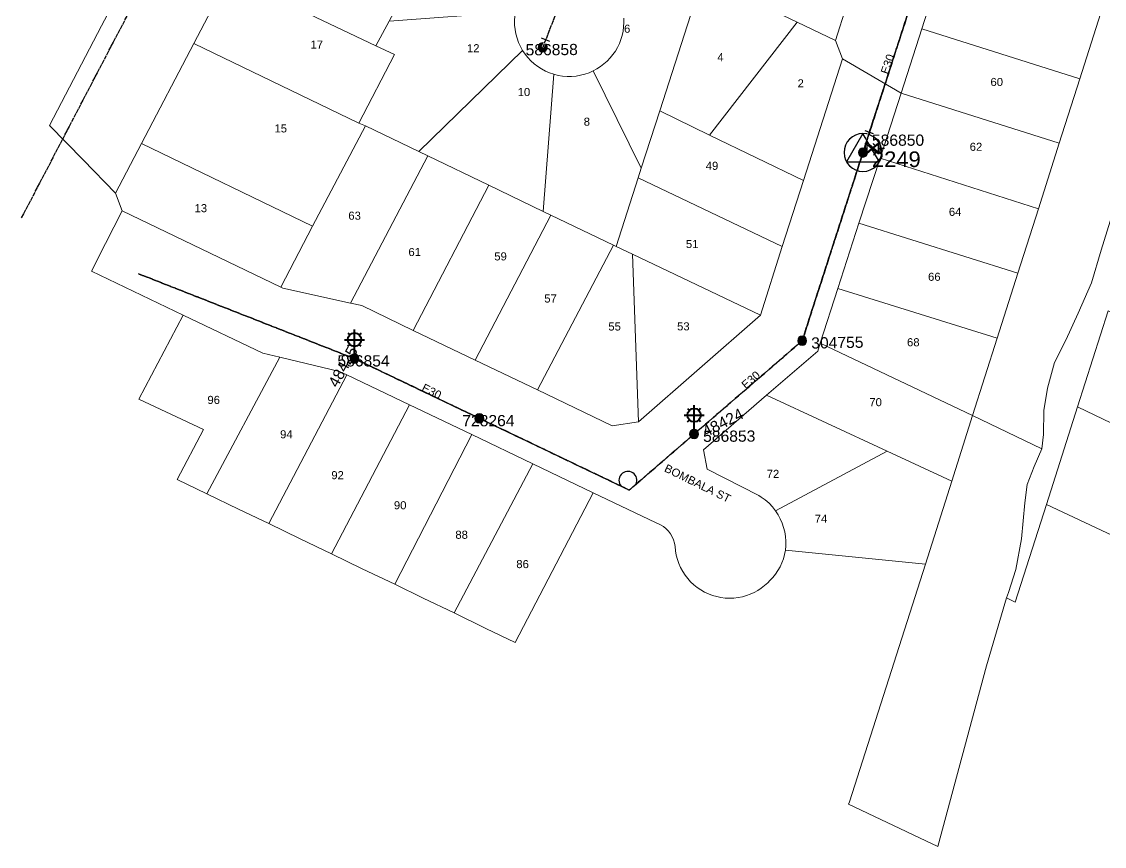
# Model space of a CAD drawing. Header units: metres. Extents: x 309867 to 310865, y 6256930 to 6257690.
# Drawn here: x 309908 to 310149.5, y 6257013 to 6257197 of the extents above; entities that cross this region are included whole.
import ezdxf
from ezdxf.enums import TextEntityAlignment as Align

# ---------------------------------------------------------------- set-up
doc = ezdxf.new("R2010")
doc.units = ezdxf.units.M
doc.linetypes.add('Cable Exist OH', pattern=[1, 1, 0])
doc.layers.get('0').update_dxf_attribs({"color": 6})
doc.layers.add('Cadastre Land Parcels_SP_EXT', color=9, linetype='Continuous', lineweight=5)
doc.layers.add('Cadastre Roads_SP_EXT', color=9, linetype='Continuous', lineweight=5)
for name, color, linetype in [('Equip_LV_EXT', 7, 'Continuous'), ('Equip_SP_SL_EXT', 7, 'Continuous'), ('Mains_HV_EXT', 7, 'Continuous'), ('Mains_LV_EXT', 7, 'Continuous'), ('Mains_SL_EXT', 7, 'Continuous'), ('Sub_SP_TR_HV_LV_EXT', 7, 'Continuous'), ('SupportsOH_SP_TR_HV_LV_SL_EXT', 7, 'Continuous')]:
    doc.layers.add(name, color=color, linetype=linetype)
doc.styles.add('iecARIAL', font='arial.ttf', dxfattribs={"height": 2})
doc.styles.add('POLE_LABEL', font='arial.ttf')
doc.styles.get("Standard").update_dxf_attribs({"font": 'arial.ttf'})

# ---------------------------------------------------------------- blocks, each defined once
blk = doc.blocks.new('SUB_POLE_EXT')
blk.add_wipeout([(0, 4.22), (0.42, 4.2), (0.83, 4.14), (1.21, 4.05), (1.62, 3.9), (1.99, 3.72), (2.35, 3.51), (2.68, 3.26), (2.99, 2.99), (3.28, 2.66), (3.52, 2.34), (3.76, 1.92), (3.9, 1.62), (4.04, 1.23), (4.18, 0.63), (4.22, 0), (4.18, -0.61), (4.06, -1.15), (3.9, -1.62), (3.58, -2.24), (3.22, -2.73), (2.97, -3.01), (2.68, -3.26), (2.36, -3.5), (2, -3.72), (1.64, -3.89), (1.25, -4.03), (0.82, -4.14), (0.42, -4.2), (0, -4.22), (-0.41, -4.2), (-0.8, -4.15), (-1.21, -4.05), (-1.62, -3.9), (-1.99, -3.73), (-2.35, -3.51), (-2.68, -3.26), (-2.96, -3.02), (-3.23, -2.72), (-3.51, -2.35), (-3.71, -2.01), (-3.91, -1.6), (-4.05, -1.21), (-4.16, -0.76), (-4.22, -0.14), (-4.21, 0.39), (-4.14, 0.83), (-4.03, 1.27), (-3.9, 1.63), (-3.71, 2.02), (-3.5, 2.37), (-3.28, 2.67), (-2.99, 2.99), (-2.68, 3.27), (-2.33, 3.52), (-1.98, 3.73), (-1.63, 3.9), (-1.2, 4.05), (-0.78, 4.15), (-0.4, 4.21)])
blk.add_line((2.16, 0.48), (2.16, 0.48, 0))
blk.add_lwpolyline([(-4.22, 0, 1), (4.22, 0, 1)], format="xyb", close=True)
blk.add_lwpolyline([(2.14, 0.52), (0, 4.22), (-3.66, -2.11), (3.66, -2.11)], close=True)
for tag, height, flags, p in [('ASSET_NUM', 3.5, 8, (2, 2)), ('STREET_CODE', 0.2, 9, (1.5, 0)), ('CONSTRUCTED_VOLTAGE', 0.2, 9, (1.5, -0.2)), ('OPERATING_VOLTAGE', 0.2, 9, (1.5, -0.6)), ('OPERATED_BY', 0.2, 9, (1.5, -0.8)), ('ORIENTATION', 0.2, 9, (1.5, -1.2)), ('OWNED_BY', 0.2, 9, (1.5, -1.4)), ('SECONDARY_VOLTAGE', 0.2, 9, (1.5, -1.6)), ('STATE', 0.2, 9, (1.5, -1.8)), ('SUBSTATION_TYPE', 0.2, 9, (1.5, -2)), ('NO_PHASES', 0.2, 9, (1.5, -0.4)), ('MAINTAINED_BY', 0.2, 9, (1.5, -1)), ('USAGE', 0.2, 9, (1.5, -2.2)), ('LEGEND', 0.2, 9, (1.5, -2.4)), ('STREETNAME', 0.2, 9, (1.5, -2.8)), ('SUBURB', 0.2, 9, (1.5, -3)), ('Z', 0.2, 1, (1.5, -3.4)), ('LOCATION', 0.2, 9, (1.5, -2.6)), ('NOTES', 0.2, 9, (1.5, -3.2))]:
    blk.add_attdef(tag, text='', height=height, dxfattribs=dict(flags=flags)).set_placement(p, align=Align.MIDDLE_LEFT)
blk = doc.blocks.new('LV_OH_LINKS_DISTFUSE_EXT')
for p, q in [((0, 0), (0.96, 0)), ((3.84, 0), (4.8, 0))]:
    blk.add_line(p, q)
blk.add_lwpolyline([(3.84, -1.2), (3.84, 1.2), (0.96, -1.2), (0.96, 1.2)], close=True)
at = {"flags": 9}
for tag, p in [('ACTUAL_STATUS', (0, 0)), ('CONSTRUCTED_VOLTAGE', (0, -0.2)), ('OPERATING_VOLTAGE', (0, -0.6)), ('ORIENTATION', (0, -0.8)), ('OWNED_BY', (0, -1)), ('STATE', (0, -1.2)), ('SWITCH_TYPE', (0, -1.4)), ('NO_PHASES', (0, -0.4)), ('USAGE', (0, -1.6)), ('NOTES', (0, -1.8))]:
    blk.add_attdef(tag, text='', height=0.2, dxfattribs=at).set_placement(p, align=Align.MIDDLE_LEFT)
at = {"flags": 1}
blk.add_attdef('Z', (0, 0), '', height=0.2, dxfattribs=at)
blk = doc.blocks.new('SL_LANTERN_EXT')
at = {"lineweight": 40}
for p, q in [((-1.46, 5.68), (-1.06, 5.28)), ((0, 1.97), (0, 6.47)), ((1.46, 5.68), (1.06, 5.28)), ((-2.25, 4.22), (2.25, 4.22)), ((-1.46, 2.76), (-1.06, 3.16)), ((0, 0), (0, 2.72)), ((1.46, 2.76), (1.06, 3.16))]:
    blk.add_line(p, q, dxfattribs=at)
blk.add_circle((0, 4.22), 1.5, dxfattribs=at)
at = {"style": 'iecARIAL', "flags": 8}
blk.add_attdef('ASSET_NUM', (1.5, 1.5), '', height=2.5, dxfattribs=at)
for tag, p, height, flags in [('OPERATING_VOLTAGE', (0.98, -1.65), 0.2, 9), ('ORIENTATION', (0.98, -1.85), 0.2, 9), ('OWNED_BY', (0.98, -2.05), 0.2, 9), ('STATE', (0.98, -2.25), 0.2, 9), ('CONSTRUCTED_VOLTAGE', (0.98, -0.65), 0.2, 9), ('CONTROL_TYPE', (0.98, -0.85), 0.2, 9), ('LANTERN_PURPOSE', (0.98, -1.05), 0.2, 9), ('LANTERN_TYPE', (0.98, -1.25), 0.2, 9), ('NO_PHASES', (0.98, -1.45), 0.2, 9), ('USAGE', (0.98, -2.45), 0.2, 9), ('LNUMBER', (2.18, -3.25), 2.5, 8), ('CEXIST', (0.98, -2.65), 0.2, 9), ('CNEW', (0.98, -2.85), 0.2, 9), ('CNUMBER', (0.98, -3.05), 0.2, 9), ('CREMOVE', (0.98, -3.25), 0.2, 9), ('CREPLACE', (0.98, -3.45), 0.2, 9), ('LKINGHEIGHT', (0.98, -3.65), 0.2, 9), ('LBRACKET', (0.98, -3.85), 0.2, 9), ('LBRACKETVOCAB', (0.98, -4.05), 0.2, 9), ('LCATEGORY', (0.98, -4.25), 0.2, 9), ('LCHARGE1', (0.98, -4.45), 0.2, 9), ('LCHARGE1PERCENT', (0.98, -4.65), 0.2, 9), ('LCHARGE2', (0.98, -4.85), 0.2, 9), ('LCHARGE2PERCENT', (0.98, -5.05), 0.2, 9), ('LCHARGE3', (0.98, -5.25), 0.2, 9), ('LCHARGE3PERCENT', (0.98, -5.45), 0.2, 9), ('LEXIST', (0.98, -5.65), 0.2, 9), ('LLAMP', (0.98, -5.85), 0.2, 9), ('LLAMPVOCAB', (0.98, -6.05), 0.2, 9), ('LMAST', (0.98, -6.25), 0.2, 9), ('LMASTVOCAB', (0.98, -6.45), 0.2, 9), ('LNEW', (0.98, -6.65), 0.2, 9), ('LANTNUMBER', (0.98, -6.85), 0.2, 9), ('LOUTREACH', (0.98, -7.25), 0.2, 9), ('STREETNAME', (0.98, -9.25), 0.2, 9), ('SUBURB', (0.98, -9.45), 0.2, 1), ('LOUTREACHVOCAB', (0.98, -7.45), 0.2, 9), ('LRATECODE', (0.98, -7.65), 0.2, 9), ('LREMOVE', (0.98, -7.85), 0.2, 9), ('LREPLACE', (0.98, -8.05), 0.2, 9), ('LTYPE', (0.98, -8.25), 0.2, 9), ('LTYPEVOCAB', (0.98, -8.45), 0.2, 9), ('LEGEND', (0.98, -8.65), 0.2, 9), ('LOCATION', (0.98, -8.85), 0.2, 9), ('NOTES', (0.98, -9.05), 0.2, 9)]:
    blk.add_attdef(tag, p, '', height=height, dxfattribs=dict(flags=flags))
blk = doc.blocks.new('POLE_EXT')
blk.add_hatch(color=256).paths.add_polyline_path([(-1, 0, 1), (1, 0, 1)])
blk.add_lwpolyline([(-1, 0, 1), (1, 0, 1)], format="xyb", close=True)
for tag, height, flags, p in [('pNumber', 2.5, 8, (-17.84, 2.07)), ('OWNED_BY', 0.2, 9, (1.35, -0.4)), ('SPECIAL_USE', 0.2, 9, (1.35, -0.8)), ('STATE', 0.2, 9, (1.35, -1)), ('cLV', 0.2, 9, (1.35, -1.4)), ('hDepth', 0.2, 9, (1.35, -1.6)), ('hDia', 0.2, 9, (1.35, -1.8)), ('cHV', 0.2, 9, (1.35, -2)), ('PARENT', 0.2, 9, (1.35, -0.6)), ('USAGE', 0.2, 9, (1.35, -1.2)), ('LBRACKET', 0.2, 9, (1.35, -2.2)), ('LExisting', 0.2, 9, (1.35, -2.4)), ('cLinedev', 0.2, 9, (1.35, -3.4)), ('pExisting', 0.2, 9, (1.35, -3.8)), ('pFooting', 0.2, 9, (1.35, -4.4)), ('pNew', 0.2, 9, (1.35, -4.6)), ('LANTNUMBER', 0.2, 9, (1.35, -2.6)), ('LOther', 0.2, 9, (1.35, -2.8)), ('LRemove', 0.2, 9, (1.35, -3)), ('LEGEND', 0.2, 9, (1.35, -3.2)), ('LOCATION', 0.2, 9, (1.35, -3.6)), ('PFNUMBER', 0.2, 9, (1.35, -4)), ('NEWPFNUMBER', 0.2, 9, (1.35, -4.2)), ('pRelocate', 0.2, 9, (1.35, -5)), ('pRemove', 0.2, 9, (1.35, -5.2)), ('pReplace', 0.2, 9, (1.35, -5.4)), ('pStay', 0.2, 9, (1.35, -5.6)), ('pType', 0.2, 9, (1.35, -5.8)), ('cspan', 0.2, 9, (1.35, -6)), ('STREETNAME', 0.2, 9, (1.35, -6.2)), ('SUBURB', 0.2, 9, (1.35, -6.4)), ('OPERATED_BY', 0.2, 9, (1.36, -7.01)), ('NOTES', 0.2, 9, (1.35, -6.6)), ('MAINTAINED_BY', 0.2, 9, (1.36, -6.81))]:
    blk.add_attdef(tag, text='', height=height, dxfattribs=dict(flags=flags)).set_placement(p, align=Align.MIDDLE_LEFT)
at = {"style": 'POLE_LABEL'}
for tag, height, flags, p in [('ASSET_NUM', 2.5, 8, (2, 2)), ('STRUCTURE_PLANT_NUMBER', 0.2, 9, (1.35, 0.03)), ('STREET_CODE', 0.2, 9, (1.35, -0.2))]:
    blk.add_attdef(tag, text='', height=height, dxfattribs=dict(at, flags=flags)).set_placement(p, align=Align.MIDDLE_LEFT)
at = {"flags": 1}
blk.add_attdef('Z', (1.35, -7.33), '', height=0.2, dxfattribs=at)
blk = doc.blocks.new('End Shackle_EXT')
at = {"flags": 9}
blk.add_attdef('NOTES', text='', height=0.2, dxfattribs=at).set_placement((0, -1.6), align=Align.MIDDLE_LEFT)
blk.add_wipeout([(0, 0.25), (1.81, 0.25), (1.82, -0.25), (0, -0.25)])
blk.add_line((1.81, -1), (1.81, 1))
at = {"flags": 1}
blk.add_attdef('Z', (0, 0), '', height=0.2, dxfattribs=at)
at = {"flags": 9}
for tag, p in [('CONNECTOR_TYPE', (0, 0)), ('CONSTRUCTED_VOLTAGE', (0, -0.2)), ('OPERATING_VOLTAGE', (0, -0.6)), ('ORIENTATION', (0, -0.8)), ('OWNED_BY', (0, -1)), ('STATE', (0, -1.2)), ('NO_PHASES', (0, -0.4)), ('USAGE', (0, -1.4))]:
    blk.add_attdef(tag, text='', height=0.2, dxfattribs=at).set_placement(p, align=Align.MIDDLE_LEFT)

msp = doc.modelspace()

# ---------------------------------------------------------------- linework, layer by layer
at = {"layer": 'Cadastre Land Parcels_SP_EXT', "linetype": 'Continuous'}
for points in [[(309989.96, 6257197.07), (309994.14, 6257204.94), (309988.67, 6257207.66), (309961.54, 6257221.07), (309954.28, 6257207.2), (309986.99, 6257191.59), (309989.96, 6257197.07)], [(310148.59, 6257198.74), (310113.51, 6257210.16), (310111.38, 6257203.57), (310108.73, 6257195.35), (310143.99, 6257184.23), (310148.59, 6257198.74)], [(309986.99, 6257191.59), (309954.28, 6257207.2), (309946.39, 6257192.09), (309983.2, 6257174.37), (309991.12, 6257189.64), (309986.99, 6257191.59)], [(310080.92, 6257196.91), (310059.9, 6257206.98), (310050.28, 6257177.07), (310061.42, 6257171.68), (310080.92, 6257196.91)], [(310019.7, 6257190.58), (310019.21, 6257191.45), (310018.8, 6257192.36), (310018.46, 6257193.3), (310018.2, 6257194.26), (310018.02, 6257195.24), (310017.92, 6257196.23), (310017.9, 6257197.23), (310017.97, 6257198.23), (310018.11, 6257199.21), (309989.96, 6257197.07), (309986.99, 6257191.59), (309991.12, 6257189.64), (309983.2, 6257174.37), (309984.64, 6257173.72), (309996.54, 6257168), (310019.7, 6257190.58)], [(309972.86, 6257151.38), (309984.64, 6257173.72), (309983.2, 6257174.37), (309946.39, 6257192.09), (309934.72, 6257169.77), (309972.86, 6257151.38)], [(310026.68, 6257185.25), (310025.74, 6257185.57), (310024.82, 6257185.96), (310023.94, 6257186.43), (310023.1, 6257186.97), (310022.3, 6257187.57), (310021.56, 6257188.24), (310020.88, 6257188.97), (310020.26, 6257189.75), (310019.7, 6257190.58), (309996.54, 6257168), (309998.57, 6257167.03), (310012.21, 6257160.48), (310024.27, 6257154.66), (310026.68, 6257185.25)], [(310046.13, 6257164.33), (310035.44, 6257185.99), (310034.53, 6257185.59), (310033.58, 6257185.27), (310032.62, 6257185.02), (310031.63, 6257184.86), (310030.63, 6257184.77), (310029.63, 6257184.77), (310028.64, 6257184.85), (310027.65, 6257185.01), (310026.68, 6257185.25), (310024.27, 6257154.66), (310026.02, 6257153.85), (310039.97, 6257147.15), (310040.57, 6257146.86), (310045.47, 6257162.11), (310046.13, 6257164.33)], [(310082.35, 6257161.57), (310061.42, 6257171.68), (310050.28, 6257177.07), (310046.13, 6257164.33), (310045.47, 6257162.11), (310077.63, 6257146.8), (310082.35, 6257161.57)], [(309996.54, 6257168), (309984.64, 6257173.72), (309972.86, 6257151.38), (309965.75, 6257137.74), (309966.23, 6257137.51), (309981.29, 6257134.2), (309998.57, 6257167.03), (309996.54, 6257168)], [(309972.86, 6257151.38), (309934.72, 6257169.77), (309928.93, 6257158.71), (309930.4, 6257154.77), (309965.75, 6257137.74), (309972.86, 6257151.38)], [(310012.21, 6257160.48), (309998.57, 6257167.03), (309981.29, 6257134.2), (309983.82, 6257133.64), (309995.33, 6257128.12), (310012.21, 6257160.48)], [(310024.27, 6257154.66), (310012.21, 6257160.48), (309995.33, 6257128.12), (310009.13, 6257121.48), (310026.02, 6257153.85), (310024.27, 6257154.66)], [(310077.63, 6257146.8), (310045.47, 6257162.11), (310040.57, 6257146.86), (310044.18, 6257145.12), (310072.74, 6257131.5), (310077.63, 6257146.8)], [(310039.97, 6257147.15), (310026.02, 6257153.85), (310009.13, 6257121.48), (310023.03, 6257114.81), (310039.97, 6257147.15)], [(310130.19, 6257140.87), (310094.73, 6257152), (310090.04, 6257137.48), (310125.58, 6257126.34), (310130.19, 6257140.87)], [(310040.57, 6257146.86), (310039.97, 6257147.15), (310023.03, 6257114.81), (310039.7, 6257106.8), (310045.55, 6257107.71), (310044.18, 6257145.12), (310040.57, 6257146.86)], [(310072.74, 6257131.5), (310044.18, 6257145.12), (310045.55, 6257107.71), (310072.74, 6257131.5)], [(310125.58, 6257126.34), (310090.04, 6257137.48), (310086.1, 6257125.28), (310120.07, 6257109.13), (310125.58, 6257126.34)], [(309965.58, 6257122.11), (309961.75, 6257123.01), (309944.01, 6257131.51), (309934.09, 6257112.8), (309948.51, 6257105.96), (309942.64, 6257094.87), (309949.31, 6257091.65), (309965.58, 6257122.11)], [(310173.75, 6257121.1), (310150.32, 6257132.5), (310143.45, 6257111.02), (310166.23, 6257100.14), (310173.75, 6257121.1)], [(310120.07, 6257109.13), (310086.1, 6257125.28), (310085.52, 6257123.49), (310074.09, 6257113.62), (310101.01, 6257101.15), (310115.46, 6257094.5), (310120.07, 6257109.13)], [(309980.49, 6257118.19), (309978.9, 6257118.97), (309965.58, 6257122.11), (309949.31, 6257091.65), (309956.34, 6257088.24), (309963.09, 6257085.01), (309980.49, 6257118.19)], [(309994.48, 6257111.51), (309980.49, 6257118.19), (309963.09, 6257085.01), (309970.08, 6257081.59), (309977.08, 6257078.26), (309994.48, 6257111.51)], [(310101.01, 6257101.15), (310074.09, 6257113.62), (310060.04, 6257101.48), (310060.89, 6257097.17), (310072.41, 6257091.27), (310072.95, 6257090.92), (310073.84, 6257090.27), (310074.67, 6257089.53), (310075.44, 6257088.73), (310076.13, 6257087.86), (310101.01, 6257101.15)], [(310008.35, 6257104.86), (309994.48, 6257111.51), (309977.08, 6257078.26), (309983.93, 6257074.92), (309991.18, 6257071.46), (310008.35, 6257104.86)], [(310166.23, 6257100.14), (310143.45, 6257111.02), (310136.53, 6257089.29), (310158.57, 6257078.9), (310166.23, 6257100.14)], [(310135.54, 6257101.71), (310120.07, 6257109.13), (310115.46, 6257094.5), (310109.57, 6257075.97), (310100.23, 6257046.62), (310092.6, 6257022.91), (310092.4, 6257022.4), (310109.61, 6257014.23), (310112.34, 6257013), (310123.16, 6257053.25), (310127.66, 6257068.43), (310128.06, 6257069.65), (310129.74, 6257074.78), (310131.01, 6257081.61), (310131.76, 6257089.63), (310132.28, 6257093.74), (310133.8, 6257097.77), (310135.54, 6257101.71)], [(310004.44, 6257065.06), (310022.01, 6257098.34), (310008.35, 6257104.86), (309991.18, 6257071.46), (309997.55, 6257068.36), (310004.44, 6257065.06)], [(310115.46, 6257094.5), (310101.01, 6257101.15), (310076.13, 6257087.86), (310076.69, 6257086.99), (310077.17, 6257086.08), (310077.58, 6257085.13), (310077.91, 6257084.15), (310078.16, 6257083.15), (310078.33, 6257082.13), (310078.41, 6257081.1), (310078.41, 6257080.07), (310078.32, 6257079.04), (310109.57, 6257075.97), (310115.46, 6257094.5)], [(310035.48, 6257091.87), (310022.01, 6257098.34), (310004.44, 6257065.06), (310011.48, 6257061.63), (310018.06, 6257058.46), (310035.48, 6257091.87)]]:
    msp.add_lwpolyline(points, close=True, dxfattribs=at)
for points in [[(310153.29, 6257213.44), (310148.59, 6257198.74), (310143.99, 6257184.23), (310139.41, 6257169.87), (310134.77, 6257155.21), (310130.19, 6257140.87), (310125.58, 6257126.34), (310120.07, 6257109.13), (310135.54, 6257101.71), (310135.54, 6257101.71), (310135.86, 6257104.91), (310135.96, 6257110.21), (310136.76, 6257115.23), (310138.35, 6257120.97), (310140.85, 6257125.91), (310143.64, 6257131.97), (310146.61, 6257138.73), (310148.77, 6257145.97), (310151.4, 6257154.63)], [(310042.26, 6257197.74), (310042.29, 6257196.78), (310042.24, 6257195.82), (310042.11, 6257194.87), (310041.91, 6257193.93), (310041.64, 6257193.01), (310041.29, 6257192.12), (310040.87, 6257191.25), (310040.39, 6257190.42), (310039.85, 6257189.63), (310039.24, 6257188.89), (310038.58, 6257188.19), (310037.86, 6257187.55), (310037.1, 6257186.97), (310036.29, 6257186.45), (310035.44, 6257185.99), (310046.13, 6257164.33), (310050.28, 6257177.07), (310059.9, 6257206.98)], [(310151.4, 6257154.63), (310148.77, 6257145.97), (310146.61, 6257138.73), (310143.64, 6257131.97), (310140.85, 6257125.91), (310138.35, 6257120.97), (310136.76, 6257115.23), (310135.96, 6257110.21), (310135.86, 6257104.91), (310135.54, 6257101.71), (310133.8, 6257097.77), (310132.28, 6257093.74), (310131.76, 6257089.63), (310131.01, 6257081.61), (310129.74, 6257074.78), (310128.06, 6257069.65), (310127.66, 6257068.43), (310129.57, 6257067.45), (310136.53, 6257089.29), (310143.45, 6257111.02), (310150.32, 6257132.5)]]:
    msp.add_lwpolyline(points, dxfattribs=at)
at = {"layer": 'Cadastre Roads_SP_EXT', "linetype": 'Continuous'}
for points in [[(309933.37, 6257210.47), (309925.79, 6257196.08), (309914.22, 6257173.85), (309921.67, 6257166.18), (309928.93, 6257158.71), (309934.72, 6257169.77), (309934.72, 6257169.77), (309946.39, 6257192.09), (309954.28, 6257207.2)], [(310059.9, 6257206.98), (310080.92, 6257196.91), (310089.5, 6257192.79), (310091.92, 6257200.49)], [(310017.9, 6257197.23), (310017.92, 6257196.23), (310018.02, 6257195.24), (310018.2, 6257194.26), (310018.46, 6257193.3), (310018.8, 6257192.36), (310019.21, 6257191.45), (310019.7, 6257190.58), (310020.26, 6257189.75), (310020.88, 6257188.97), (310021.56, 6257188.24), (310022.3, 6257187.57), (310023.1, 6257186.97), (310023.94, 6257186.43), (310024.82, 6257185.96), (310025.74, 6257185.57), (310026.68, 6257185.25), (310027.65, 6257185.01), (310028.64, 6257184.85), (310029.63, 6257184.77), (310030.63, 6257184.77), (310031.63, 6257184.86), (310032.62, 6257185.02), (310033.58, 6257185.27), (310034.53, 6257185.59), (310035.44, 6257185.99), (310036.29, 6257186.45), (310037.1, 6257186.97), (310037.86, 6257187.55), (310038.58, 6257188.19), (310039.24, 6257188.89), (310039.85, 6257189.63), (310040.39, 6257190.42), (310040.87, 6257191.25), (310041.29, 6257192.12), (310041.64, 6257193.01), (310041.91, 6257193.93), (310042.11, 6257194.87), (310042.24, 6257195.82), (310042.29, 6257196.78), (310042.26, 6257197.74)]]:
    msp.add_lwpolyline(points, dxfattribs=at)
at = {"layer": 'Mains_HV_EXT', "linetype": 'Cable Exist OH'}
msp.add_lwpolyline([(309907.97, 6257153.22), (309923.37, 6257182.74), (309993.48, 6257316.69)], dxfattribs=at)
at = {"layer": 'Mains_LV_EXT', "linetype": 'Cable Exist OH'}
for points in [[(309982.21, 6257121.81), (309934, 6257140.75)], [(310057.96, 6257104.98), (310082.06, 6257125.79)], [(310010.07, 6257108.48), (309982.21, 6257121.81)], [(310043.49, 6257092.48), (310010.07, 6257108.48)], [(310043.49, 6257092.48), (310057.96, 6257104.98)]]:
    msp.add_lwpolyline(points, dxfattribs=at)
at = {"layer": 'Mains_LV_EXT', "linetype": 'Continuous'}
msp.add_lwpolyline([(310045, 6257093.79, 1.850296), (310041.68, 6257093.34)], format="xyb", dxfattribs=at)
at = {"layer": 'Mains_SL_EXT', "linetype": 'Cable Exist OH'}
for points in [[(309934, 6257140.75), (309982.21, 6257121.81)], [(309982.21, 6257121.81), (310010.07, 6257108.48), (310043.49, 6257092.48), (310057.96, 6257104.98)]]:
    msp.add_lwpolyline(points, dxfattribs=at)

# ---------------------------------------------------------------- block references
at = {"layer": 'Equip_SP_SL_EXT'}
ref = msp.add_blockref('SL_LANTERN_EXT', (309982.21, 6257121.81), dxfattribs=at)
ref.add_attrib('ASSET_NUM', '48425', dxfattribs={"layer": '0', "height": 2.5, "rotation": 61.2349, "style": 'iecARIAL'}).set_placement((309983.72, 6257123.31), align=Align.BOTTOM_RIGHT)
ref = msp.add_blockref('SL_LANTERN_EXT', (310057.96, 6257104.98), dxfattribs=at)
ref.add_attrib('ASSET_NUM', '48424', dxfattribs={"layer": '0', "height": 2.5, "rotation": 27.0067, "style": 'iecARIAL'}).set_placement((310059.47, 6257106.48), align=Align.TOP_LEFT)
at = {"layer": 'Sub_SP_TR_HV_LV_EXT'}
ref = msp.add_blockref('SUB_POLE_EXT', (310095.62, 6257167.79), dxfattribs=at)
ref.add_attrib('ASSET_NUM', '2249', dxfattribs={"layer": '0', "height": 3.5}).set_placement((310097.62, 6257168.04), align=Align.TOP_LEFT)
at = {"layer": 'SupportsOH_SP_TR_HV_LV_SL_EXT'}
ref = msp.add_blockref('POLE_EXT', (310024.19, 6257191.24), dxfattribs=dict(at, rotation=359.6578623451933))
ref.add_attrib('ASSET_NUM', '586858', dxfattribs={"layer": '0', "height": 2.5, "rotation": 0.3138, "style": 'POLE_LABEL'}).set_placement((310026.19, 6257192), align=Align.TOP_CENTER)
ref = msp.add_blockref('POLE_EXT', (310082.06, 6257125.79), dxfattribs=at)
ref.add_attrib('ASSET_NUM', '304755', dxfattribs={"layer": '0', "height": 2.5, "rotation": 1, "style": 'POLE_LABEL'}).set_placement((310084.06, 6257126.54), align=Align.TOP_LEFT)
ref = msp.add_blockref('POLE_EXT', (309982.21, 6257121.81), dxfattribs=at)
ref.add_attrib('ASSET_NUM', '586854', dxfattribs={"layer": '0', "height": 2.5, "style": 'POLE_LABEL'}).set_placement((309984.22, 6257122.56), align=Align.TOP_CENTER)
ref = msp.add_blockref('POLE_EXT', (310010.07, 6257108.48), dxfattribs=at)
ref.add_attrib('ASSET_NUM', '728264', dxfattribs={"layer": '0', "height": 2.5, "rotation": 0.0673, "style": 'POLE_LABEL'}).set_placement((310012.07, 6257109.23), align=Align.TOP_CENTER)
ref = msp.add_blockref('POLE_EXT', (310057.96, 6257104.98), dxfattribs=at)
ref.add_attrib('ASSET_NUM', '586853', dxfattribs={"layer": '0', "height": 2.5, "rotation": 0.2779, "style": 'POLE_LABEL'}).set_placement((310059.96, 6257105.73), align=Align.TOP_LEFT)

# ---------------------------------------------------------------- texts
at = {"layer": 'Cadastre Land Parcels_SP_EXT'}
for s, p in [('6', (310042.34, 6257194.51)), ('17', (309972.4, 6257190.98)), ('12', (310007.3, 6257190.16)), ('4', (310063.13, 6257188.16)), ('60', (310124.06, 6257182.63)), ('10', (310018.61, 6257180.39)), ('2', (310081.04, 6257182.33)), ('8', (310033.34, 6257173.77)), ('15', (309964.36, 6257172.27)), ('62', (310119.43, 6257168.17)), ('49', (310060.55, 6257163.93)), ('13', (309946.53, 6257154.48)), ('64', (310114.78, 6257153.66)), ('63', (309980.84, 6257152.8)), ('51', (310056.12, 6257146.48)), ('61', (309994.24, 6257144.7)), ('59', (310013.39, 6257143.72)), ('66', (310110.14, 6257139.17)), ('57', (310024.54, 6257134.32)), ('55', (310038.83, 6257128.08)), ('53', (310054.16, 6257128.11)), ('68', (310105.45, 6257124.56)), ('96', (309949.41, 6257111.7)), ('70', (310097.04, 6257111.19)), ('94', (309965.62, 6257104.03)), ('92', (309977.04, 6257094.91)), ('72', (310074.15, 6257095.2)), ('90', (309991, 6257088.2)), ('74', (310084.86, 6257085.18)), ('88', (310004.71, 6257081.61)), ('86', (310018.3, 6257075.07))]:
    msp.add_text(s, height=1.8, dxfattribs=at).set_placement(p)
at = {"layer": 'Cadastre Roads_SP_EXT'}
msp.add_text('BOMBALA ST', height=1.8, rotation=333.7334, dxfattribs=at).set_placement((310051.14, 6257096.73))
at = {"layer": 'Mains_LV_EXT'}
for rotation, p in [(71.0207, (310101.22, 6257185.12)), (40.8235, (310069.48, 6257114.93)), (333.3089, (309997.02, 6257114.72))]:
    msp.add_text('E30', height=1.8, rotation=rotation, dxfattribs=at).set_placement(p)

# ---------------------------------------------------------------- next in the draw order: linework, layer by layer
at = {"layer": 'Cadastre Land Parcels_SP_EXT', "linetype": 'Continuous'}
for points in [[(310089.5, 6257192.79), (310080.92, 6257196.91), (310061.42, 6257171.68), (310082.35, 6257161.57), (310091.03, 6257188.73), (310089.5, 6257192.79)], [(310143.99, 6257184.23), (310108.73, 6257195.35), (310104.12, 6257181.05), (310139.41, 6257169.87), (310143.99, 6257184.23)], [(310139.41, 6257169.87), (310104.12, 6257181.05), (310099.43, 6257166.55), (310134.77, 6257155.21), (310139.41, 6257169.87)], [(310134.77, 6257155.21), (310099.43, 6257166.55), (310094.73, 6257152), (310130.19, 6257140.87), (310134.77, 6257155.21)]]:
    msp.add_lwpolyline(points, close=True, dxfattribs=at)
at = {"layer": 'Cadastre Roads_SP_EXT', "linetype": 'Continuous'}
msp.add_lwpolyline([(310104.12, 6257181.05), (310096.8, 6257185.35), (310091.03, 6257188.73), (310082.35, 6257161.57), (310077.63, 6257146.8), (310072.74, 6257131.5), (310045.55, 6257107.71), (310039.7, 6257106.8), (310023.03, 6257114.81), (310009.13, 6257121.48), (309995.33, 6257128.12), (309983.82, 6257133.64), (309981.29, 6257134.2), (309966.23, 6257137.51), (309965.75, 6257137.74), (309930.4, 6257154.77), (309926.7, 6257147.47), (309923.58, 6257141.3), (309944.01, 6257131.51), (309961.75, 6257123.01), (309965.58, 6257122.11), (309978.9, 6257118.97), (309980.49, 6257118.19), (309994.48, 6257111.51), (310008.35, 6257104.86), (310022.01, 6257098.34), (310035.48, 6257091.87), (310049.33, 6257085.28), (310050.48, 6257084.75), (310051.12, 6257084.35), (310051.71, 6257083.87), (310052.23, 6257083.33), (310052.69, 6257082.72), (310053.08, 6257082.07), (310053.38, 6257081.38), (310053.6, 6257080.65), (310053.73, 6257079.91), (310053.82, 6257078.94), (310053.99, 6257077.97), (310054.23, 6257077.02), (310054.55, 6257076.1), (310054.94, 6257075.2), (310055.41, 6257074.34), (310055.94, 6257073.52), (310056.53, 6257072.74), (310057.19, 6257072.02), (310057.9, 6257071.35), (310058.66, 6257070.74), (310059.46, 6257070.2), (310060.3, 6257069.72), (310061.17, 6257069.31), (310062.08, 6257068.97), (310063.01, 6257068.71), (310063.95, 6257068.52), (310064.91, 6257068.4), (310065.88, 6257068.36), (310066.84, 6257068.4), (310067.8, 6257068.48), (310068.72, 6257068.69), (310069.61, 6257068.95), (310070.49, 6257069.26), (310071.34, 6257069.65), (310072.15, 6257070.1), (310072.94, 6257070.61), (310073.67, 6257071.17), (310074.37, 6257071.8), (310074.84, 6257072.28), (310075.5, 6257072.99), (310076.1, 6257073.75), (310076.64, 6257074.55), (310077.12, 6257075.39), (310077.53, 6257076.26), (310077.86, 6257077.17), (310078.13, 6257078.1), (310078.32, 6257079.04), (310078.41, 6257080.07), (310078.41, 6257081.1), (310078.33, 6257082.13), (310078.16, 6257083.15), (310077.91, 6257084.15), (310077.58, 6257085.13), (310077.17, 6257086.08), (310076.69, 6257086.99), (310076.13, 6257087.86), (310075.44, 6257088.73), (310074.67, 6257089.53), (310073.84, 6257090.27), (310072.95, 6257090.92), (310072.41, 6257091.27), (310060.89, 6257097.17), (310060.04, 6257101.48), (310074.09, 6257113.62), (310085.52, 6257123.49), (310086.1, 6257125.28), (310090.04, 6257137.48), (310094.73, 6257152), (310099.43, 6257166.55), (310104.12, 6257181.05)], close=True, dxfattribs=at)
at = {"layer": 'Mains_HV_EXT', "linetype": 'Cable Exist OH'}
msp.add_lwpolyline([(310095.62, 6257167.79), (310082.06, 6257125.79), (310043.49, 6257092.48), (309982.21, 6257121.81), (309934, 6257140.75)], dxfattribs=at)
at = {"layer": 'Mains_LV_EXT', "linetype": 'Cable Exist OH'}
msp.add_lwpolyline([(310082.06, 6257125.79), (310095.62, 6257167.79)], dxfattribs=at)

# ---------------------------------------------------------------- next in the draw order: block references
at = {"layer": 'Equip_LV_EXT'}
for p in [(310095.22, 6257168.7), (310095.62, 6257168.79)]:
    msp.add_blockref('LV_OH_LINKS_DISTFUSE_EXT', p, dxfattribs=at)
at = {"layer": 'Mains_LV_EXT', "rotation": 67.67142675226573}
msp.add_blockref('End Shackle_EXT', (310024.19, 6257191.24), dxfattribs=at)
at = {"layer": 'SupportsOH_SP_TR_HV_LV_SL_EXT'}
ref = msp.add_blockref('POLE_EXT', (310095.62, 6257167.79), dxfattribs=at)
ref.add_attrib('ASSET_NUM', '586850', dxfattribs={"layer": '0', "height": 2.5, "rotation": 0.0479, "style": 'POLE_LABEL'}).set_placement((310097.62, 6257168.54), align=Align.BOTTOM_LEFT)

# ---------------------------------------------------------------- next in the draw order: linework, layer by layer
at = {"layer": 'Mains_LV_EXT', "linetype": 'Cable Exist OH'}
msp.add_lwpolyline([(310040.84, 6257234.1), (310024.19, 6257191.24)], dxfattribs=at)

# ---------------------------------------------------------------- next in the draw order: block references
at = {"layer": 'Mains_SL_EXT', "rotation": 70.88391925845058}
msp.add_blockref('End Shackle_EXT', (310096.44, 6257170.56), dxfattribs=at)

# ---------------------------------------------------------------- next in the draw order: linework, layer by layer
at = {"layer": 'Mains_HV_EXT', "linetype": 'Cable Exist OH'}
msp.add_lwpolyline([(310095.62, 6257167.79), (310119.16, 6257240.67), (310134.7, 6257281.87), (310153.21, 6257317.36), (310169.04, 6257343.76)], dxfattribs=at)
at = {"layer": 'Mains_LV_EXT', "linetype": 'Cable Exist OH'}
msp.add_lwpolyline([(310106.1, 6257200.25), (310095.62, 6257167.79)], dxfattribs=at)
at = {"layer": 'Mains_SL_EXT', "linetype": 'Cable Exist OH'}
msp.add_lwpolyline([(310106.1, 6257200.25), (310096.44, 6257170.56)], dxfattribs=at)

doc.saveas('drawing.dxf')
